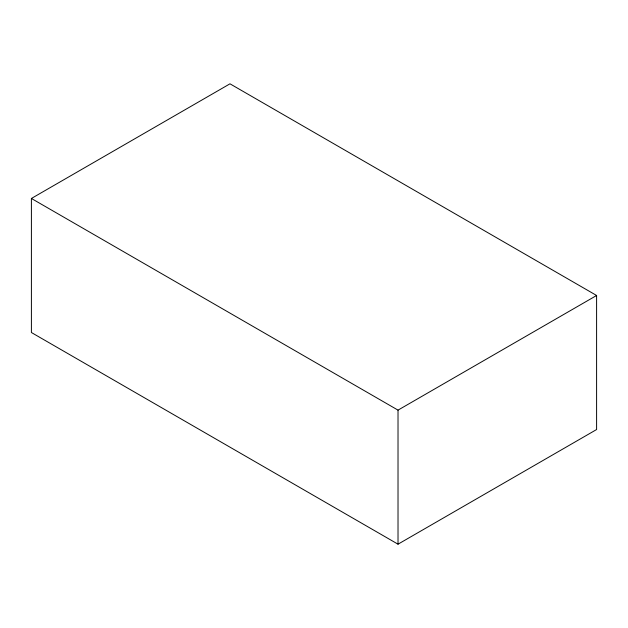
<?xml version="1.0" encoding="UTF-8"?>
<svg xmlns="http://www.w3.org/2000/svg" width="628" height="628" viewBox="0 0 628 628"><rect width="100%" height="100%" fill="white"/><g stroke="black" fill="none" stroke-linecap="round" stroke-linejoin="round"><path stroke-width="0.94" d="M31.4 198.464L229.981 83.814L596.6 295.482L596.6 429.536L398.019 544.186L31.4 332.518L31.4 198.464L398.019 410.131L596.6 295.482M398.019 410.131L398.019 544.186"/></g></svg>
